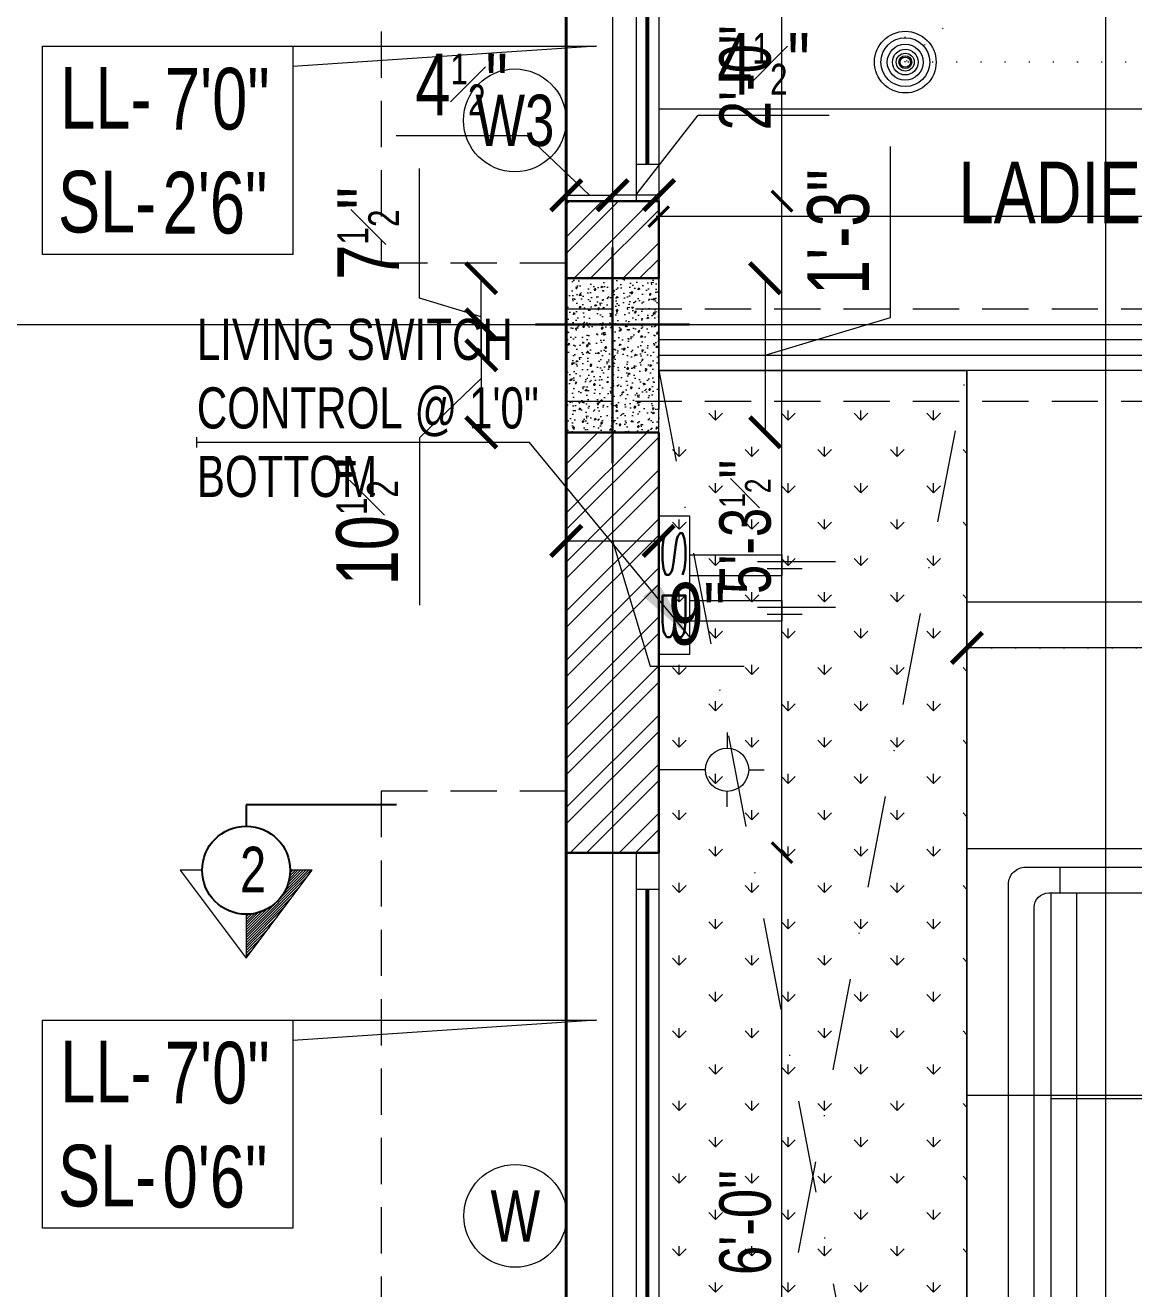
# Model space of a CAD drawing. Header units: inches. Extents: x 3365147 to 3374664, y 1380917 to 1384908.
# Drawn here: x 3370519.9 to 3370627.8, y 1383285 to 1383408 of the extents above; entities that cross this region are included whole.
import ezdxf
from ezdxf.enums import TextEntityAlignment as Align

# ---------------------------------------------------------------- set-up
doc = ezdxf.new("R2010")
doc.units = ezdxf.units.IN
doc.header["$LTSCALE"] = 18
doc.header["$MEASUREMENT"] = 0
doc.header["$PDSIZE"] = -1
for name, pattern in [('CENTER', [50.79999999999998, 31.75, -6.349999999999998, 6.349999999999998, -6.349999999999998]), ('CONTINOUS', [0]), ('DASHDOT', [1, 0.5, -0.25, 0, -0.25]), ('DOT2', [0.125, 0, -0.125]), ('HIDDEN', [0.375, 0.25, -0.125])]:
    doc.linetypes.add(name, pattern=pattern)
for name, color, linetype, lineweight in [('BC-TEXT_JOINERY', 3, 'Continuous', 15), ('BC-TEXT_JOINERY BORDER', 9, 'Continuous', 9), ('BOUNDARY-00_BC', 6, 'Continuous', 40), ('BOUNDARY-DIM_BC', 2, 'Continuous', 9), ('CENTER LINE-COLUMN DIM_BC', 4, 'Continuous', 15), ('COLUMN-00 _BC', 1, 'Continuous', 20), ('COLUMN-00 CENTER LINE_BC', 5, 'Continuous', 30), ('COLUMN-00 HATCH_BC', 4, 'Continuous', 9), ('DETAIL-SECTION ARROW HATCH_BC', 252, 'CONTINOUS', 5), ('DETAIL-SECTION ARROW_BC', 1, 'CONTINOUS', 18), ('DETAIL-SECTION-00_BC', 2, 'DASHDOT', 25), ('DIM-03_BC', 1, 'Continuous', 9), ('DIM-04_BC', 3, 'Continuous', 9), ('ELECTRICAL-CEILING-POINTS DIM_BC', 230, 'Continuous', 9), ('ELECTRICAL-CEILING-POINTS GRID_BC', 41, 'DOT2', 20), ('ELECTRICAL-CEILING-POINTS-00_BC', 230, 'Continuous', 20), ('ELECTRICAL-CEILING-POINTS-02_BC', 231, 'Continuous', 5), ('ELECTRICAL-CEILING-TEXT_ROOM_BC', 2, 'Continuous', 9), ('ELECTRICAL-ROOF BEAM LINE_BC', 1, 'HIDDEN', 15), ('ELECTRICAL-WALL-POINTS-00_BC', 20, 'Continuous', 20), ('ELECTRICAL-WALL-POINTS-01_BC', 136, 'Continuous', 9), ('ELECTRICAL-WALL-TEXT-01__BC', 4, 'Continuous', 9), ('ELECTRICAL-WALL-TEXT-01_ARROW_BC', 8, 'Continuous', 13), ('FURNITURES-00_BC', 200, 'CONTINOUS', 13), ('GRID LINE-00_BC', 9, 'CENTER', 9), ('GRID LINE-TEXT_BC', 2, 'CONTINOUS', 15), ('INTERIOR-FLOORING TILE-00 (VT)_BC', 125, 'Continuous', 5), ('JOINERY TEXT BORDER_BC', 60, 'Continuous', 9), ('JOINERY TEXT_BC', 220, 'Continuous', 15), ('LANDSCAPE HATCH_BC', 96, 'Continuous', 5), ('ROOF-SLAB CUTOUT_BC', 4, 'DASHDOT', 9), ('SET BACK-DIM_BC', 2, 'Continuous', 9), ('SUNSHADE_BC', 1, 'HIDDEN', 20), ('WALL-00_BC', 7, 'Continuous', 30), ('WALL-06_BC', 9, 'Continuous', 9), ('WALL-9 inch BRICK HATCH_BC', 22, 'Continuous', 0), ('WINDOW-00 SHUTTER_BC', 40, 'Continuous', 9), ('WINDOWS-00_BC', 30, 'Continuous', 18)]:
    doc.layers.add(name, color=color, linetype=linetype, lineweight=lineweight)
doc.styles.add('DIM_BC', font='swisscl.ttf')
doc.styles.add('ROMANS', font='romans.shx', dxfattribs={"width": 0.75})
doc.styles.add('WD Room text', font='swisscl.ttf')
doc.dimstyles.new('DIM_BC', dxfattribs={"dimtxt": 4, "dimasz": 2, "dimexe": 4.5, "dimexo": 0, "dimgap": 1, "dimtad": 1, "dimdec": 4, "dimzin": 3, "dimdsep": 46, "dimlunit": 4, "dimtxsty": 'DIM_BC', "dimblk": 'ARCHTICK', "dimcen": 0.0625, "dimdle": 0.25, "dimse1": 1, "dimse2": 1, "dimclrd": 7, "dimclre": 4, "dimclrt": 256, "dimadec": 0, "dimazin": 0, "dimtfac": 0.5, "dimtdec": 4, "dimtix": 1, "dimtofl": 0, "dimtmove": 2, "dimatfit": 2, "dimfxl": 0, "dimfrac": 1, "dimtolj": 1, "dimtzin": 1, "dimlwd": -1, "dimarcsym": 0})
doc.dimstyles.new('GRID_BC', dxfattribs={"dimtxt": 8, "dimasz": 3, "dimexe": 0, "dimexo": 0, "dimgap": 2, "dimtad": 1, "dimdec": 4, "dimzin": 12, "dimdsep": 46, "dimlunit": 4, "dimtxsty": 'DIM_BC', "dimblk": 'ARCHTICK', "dimcen": 0, "dimse1": 1, "dimse2": 1, "dimclrd": 8, "dimclre": 253, "dimclrt": 256, "dimadec": 0, "dimazin": 0, "dimtfac": 0.5, "dimtdec": 4, "dimtofl": 0, "dimtmove": 1, "dimatfit": 3, "dimldrblk": 'TI', "dimfxl": 0, "dimfrac": 1, "dimtolj": 1, "dimtzin": 12, "dimlwd": 0, "dimlwe": 0, "dimarcsym": 0})

# ---------------------------------------------------------------- blocks, each defined once
blk = doc.blocks.new('*U1252')
for p, q in [((2.328306e-10, 8.879062309206347), (71.99999999999295, 8.879062307110871)), ((1.455192e-10, 2.087628567016508), (71.99999999990564, 2.087628564891929)), ((3.573943928349763, -0.1209376908882405), (3.573943928495281, 2.087628566900093)), ((68.42605607158498, -0.1209376928090933), (68.42605607161408, 2.087628565037446)), ((5.82077e-11, -0.120937690800929), (71.99999999981833, -0.1209376928964048))]:
    blk.add_line(p, q)
at = {"layer": 'SUNSHADE_BC'}
blk.add_lwpolyline([(-5.999999999970896, 8.879062309206347), (-5.999999999970896, 26.87906230994122), (78.00000000019668, 26.87906230853696), (78.00000000019668, 8.879062307809363)], dxfattribs=at)
at = {"layer": 'WINDOW-00 SHUTTER_BC', "const_width": 0.3999999999999111}
blk.add_lwpolyline([(68.42605607161408, 0.9833454361141776), (3.573943928262451, 0.9833454378604074)], dxfattribs=at)
blk = doc.blocks.new('*U230')
for p, q in [((27.42857142858793, -29.00000000001036), (3.000000000006978, -29.00000000001794)), ((7.000000000000978, -29.00000000001853), (7.000000000000978, -32.00000000002563)), ((27.42857142858793, -29.00000000001036), (27.42857142858793, -32.00000000001745)), ((1.000000000007569, -31.00000000001732), (1.000000000026672, -129.0000000000221)), ((27.42857142858793, -32.00000000001745), (5.714285714266559, -32.00000000002563)), ((6.000000000005582, -32.00002723002688), (6.000000000023455, -127.9999727700244)), ((9.000000000005583, -32.00000000002564), (9.000000000023457, -128.0000000000256)), ((28.00000000000745, -32.00000000001745), (27.42857142858793, -32.00000000001745)), ((4.00000000000579, -33.71428571431096), (4.000000000023665, -126.2857142857403)), ((30.00000000000742, -34.00000000001822), (30.00000000002683, -126.0000000000175)), ((5.999999999996362, -56.00000000000443), (27.99999999999905, -56.00000000001196)), ((6.000000000005393, -80.00000000000443), (28.00000000000808, -80.00000000001197)), ((6.000000000014424, -104.0000000000044), (28.00000000001711, -104.000000000012)), ((5.714285714313535, -128.0000000000256), (27.4285714286058, -128.0000000000175)), ((6.000000000023455, -128.0000000000044), (28.00000000002614, -128.000000000012)), ((7.000000000028061, -131.0000000000233), (7.000000000028061, -128.0000000000256)), ((27.4285714286058, -131.0000000000151), (27.4285714286058, -128.0000000000175)), ((3.000000000027267, -131.0000000000227), (27.4285714286058, -131.0000000000151))]:
    blk.add_line(p, q)
for points in [[(20.00000000000079, -19.99999999980986), (4.000000000000794, -19.99999999980986), (3.999999999999203, -4.000000000190198), (19.9999999999992, -4.000000000190198)], [(42.00000000000071, -41.99999999999403), (65.99999999999989, -41.99999999999403), (66.000000000027, -118.0000000000415), (42.0000000000278, -118.0000000000415)]]:
    blk.add_lwpolyline(points, close=True)
for centre, radius, start, end in [((3.000000000007573, -31.00000000001795), 2, 90.00000000001701, 179.9999999999825), ((5.714285714266557, -33.71428571431096), 1.71428571428575, 90.00000000000001, 180), ((28.00000000000743, -34.00000000001745), 2, 359.9999999999779, 89.99999999999972), ((5.714285714313535, -126.2857142857403), 1.71428571428575, 180, 269.9999999999999), ((28.00000000002683, -126.0000000000167), 2, 269.9999999999803, 359.9999999999779), ((3.000000000026671, -129.0000000000227), 2, 179.9999999999825, 270.0000000000171)]:
    blk.add_arc(centre, radius, start, end)
blk = doc.blocks.new('*U304')
for p, q in [((2.328306e-10, 8.879062309206347), (23.99999999976013, 8.879062308507855)), ((1.455192e-10, 2.087628567016508), (23.99999999967282, 2.087628566288913)), ((3.573943928349763, -0.1209376908882405), (3.573943928495281, 2.087628566900093)), ((20.42605607135216, -0.1209376914121094), (20.42605607138126, 2.08762856643443)), ((5.82077e-11, -0.120937690800929), (23.99999999958551, -0.1209376914994209))]:
    blk.add_line(p, q)
at = {"layer": 'SUNSHADE_BC'}
blk.add_lwpolyline([(-5.999999999970896, 8.879062309206347), (-5.999999999970896, 26.87906230994122), (29.99999999996386, 26.87906230993394), (29.99999999996386, 8.879062309206347)], dxfattribs=at)
at = {"layer": 'WINDOW-00 SHUTTER_BC', "const_width": 0.3999999999999111}
blk.add_lwpolyline([(20.42605607138126, 0.9833454375111614), (3.573943928262451, 0.9833454378604074)], dxfattribs=at)
blk = doc.blocks.new('*U456')
at = {"linetype": 'CENTER', "ltscale": 0.1}
blk.add_line((1.110223024625157e-16, 0), (10.51656835569302, 0), dxfattribs=at)
at = {"layer": 'GRID LINE-TEXT_BC', "style": 'DIM_BC'}
blk.add_attdef('AA', text='', height=0.2, dxfattribs=at).set_placement((-0.2141686873997627, 0), align=Align.MIDDLE_CENTER)
blk = doc.blocks.new('*U436')
at = {"linetype": 'CENTER', "ltscale": 0.1}
blk.add_line((1.110223024625157e-16, 0), (25.47780267974587, 0), dxfattribs=at)
at = {"layer": 'GRID LINE-TEXT_BC', "style": 'DIM_BC'}
blk.add_attdef('AA', text='', height=0.2, rotation=90.0000000000445, dxfattribs=at).set_placement((-0.2141686873997627, 0), align=Align.MIDDLE_CENTER)
blk = doc.blocks.new('*U623')
at = {"linetype": 'CENTER', "ltscale": 0.1}
blk.add_line((1.110223024625157e-16, 0), (25.47780267974587, 0), dxfattribs=at)
at = {"layer": 'GRID LINE-TEXT_BC', "style": 'DIM_BC'}
blk.add_attdef('AA', text='', height=0.2, rotation=90.0000000000445, dxfattribs=at).set_placement((-0.2141686873997627, 0), align=Align.MIDDLE_CENTER)
blk = doc.blocks.new('*U477')
at = {"layer": 'COLUMN-00 HATCH_BC'}
h = blk.add_hatch(dxfattribs=at)
h.set_pattern_fill('AR-CONC', color=256, scale=0.25)
h.set_pattern_definition([(49.99999999999999, (-2.582294090840695e-06, 5.996753859275486), (1.793150456501884, -0.1568803374564878), [0.1875, -2.0625]), (355, (-2.582294090840695e-06, 5.996753859275486), (-0.3468783340325, 1.88048033425003), [0.15, -1.65]), (100.45144446, (0.1494266202059092, 5.983680499275486), (1.44627211681778, 1.723599977421574), [0.15935048, -1.75285528]), (46.18420000000002, (-2.582294090840695e-06, 6.496753859275486), (2.668103326678931, -0.4137982019826913), [0.2812499999999999, -3.093749999999999]), (96.63563548999993, (0.2223392802059092, 6.462270591775487), (2.336654864185571, 2.435296501936376), [0.239025855, -2.629284399999999]), (351.1841639899999, (-2.582294090840695e-06, 6.496753859275486), (2.336654862636933, 2.435296500674975), [0.225, -2.4750000025]), (21, (0.2499974177059092, 6.371753859275486), (1.492267630296154, -1.006547226663347), [0.1875, -2.0625]), (326.0000000000001, (0.2499974177059092, 6.371753859275486), (0.6082883298039543, 1.812875112617133), [0.15, -1.65]), (71.45144474, (0.3743530527059091, 6.287874924275486), (2.100555941824928, 0.8063278820158846), [0.159350475, -1.75285528]), (37.50000000000001, (-2.582294090840695e-06, 5.996753859275486), (0.03039963829322667, 0.8322346345782787), [0, -1.63, 0, -1.675, 0, -1.65625]), (7.499999999999999, (-2.582294090840695e-06, 5.996753859275486), (0.6576738436053715, 0.9860292797059006), [0, -0.955, 0, -1.5925, 0, -0.63125]), (327.5, (-0.5575025822940909, 5.996753859275486), (1.334556090431023, -0.0563871793359495), [0, -0.625, 0, -1.95, 0, -2.5875]), (317.5, (-0.8075025822940909, 5.996753859275486), (1.457965423355966, 0.2502624558307941), [0, -0.8125, 0, -1.295, 0, -1.8375])])
h.paths.add_polyline_path([(-4.500002582668346, -4.50162307042774), (4.499997417331654, -4.501623070467758), (4.500000000374255, 10.49837692970323), (-4.499999999625745, 10.49837692974324)])
blk.add_lwpolyline([(-4.500002582668346, -4.50162307042774), (4.499997417331654, -4.501623070467758), (4.500000000374255, 10.49837692970323), (-4.499999999625745, 10.49837692974324)], close=True)
at = {"layer": 'COLUMN-00 CENTER LINE_BC'}
for p, q in [((-2.582668346176685e-06, -7.501623070409551), (3.742553359895269e-10, 13.49837692976143)), ((-7.5, -1.818989403545856e-11), (7.5, -5.820766091346741e-11))]:
    blk.add_line(p, q, dxfattribs=at)
blk = doc.blocks.new('ARCHTICK')
at = {"color": 0, "const_width": 0.15}
blk.add_lwpolyline([(-0.5, -0.5), (0.5, 0.5)], dxfattribs=at)
blk = doc.blocks.new('*D591')
at = {"layer": 'CENTER LINE-COLUMN DIM_BC', "color": 8, "linetype": 'Continuous', "lineweight": 0, "transparency": 16777216}
for p, q in [((3370564.298878709, 1383378.868058472), (3370564.298878709, 1383368.369681543)), ((3370564.298878709, 1383373.618870007), (3370558.2988787, 1383367.834351044)), ((3370558.2988787, 1383367.834351044), (3370558.2988787, 1383351.553879222))]:
    blk.add_line(p, q, dxfattribs=at)
at = {"layer": 'Defpoints', "color": 0, "transparency": 16777216}
for p in [(3370572.568273757, 1383378.868058472), (3370564.298878709, 1383368.369681543), (3370572.568271949, 1383368.369681543)]:
    blk.add_point(p, dxfattribs=at)
at = {"layer": 'CENTER LINE-COLUMN DIM_BC', "color": 8, "lineweight": 0, "transparency": 16777216, "xscale": 3, "yscale": 3, "zscale": 3}
for p, rotation in [((3370564.298878709, 1383378.868058472), 90), ((3370564.298878709, 1383368.369681543), 270)]:
    blk.add_blockref('ARCHTICK', p, dxfattribs=dict(at, rotation=rotation))
at = {"layer": 'CENTER LINE-COLUMN DIM_BC', "transparency": 16777216, "insert": (3370553.226139512, 1383359.694115132), "char_height": 6, "attachment_point": 5, "rotation": 90, "style": 'DIM_BC'}
blk.add_mtext('\\A1;10{\\H0.5x;\\S1#2;}"', dxfattribs=at)
blk = doc.blocks.new('_ArchTick')
at = {"color": 0, "linetype": 'ByBlock', "const_width": 0.15}
blk.add_lwpolyline([(-0.5, -0.5), (0.5, 0.5)], dxfattribs=at)
blk = doc.blocks.new('TI')
blk = doc.blocks.new('*D592')
at = {"layer": 'CENTER LINE-COLUMN DIM_BC', "color": 8, "linetype": 'Continuous', "lineweight": 0, "transparency": 16777216}
for p, q in [((3370558.298878711, 1383381.418870008), (3370558.298878711, 1383394.042723219)), ((3370564.298878711, 1383375.868058473), (3370564.298878711, 1383383.369681543)), ((3370564.298878711, 1383379.618870008), (3370558.298878711, 1383381.418870008))]:
    blk.add_line(p, q, dxfattribs=at)
at = {"layer": 'Defpoints', "color": 0, "transparency": 16777216}
for p in [(3370564.298878711, 1383383.369681543), (3370572.568276339, 1383383.369681543), (3370572.568273757, 1383375.868058473)]:
    blk.add_point(p, dxfattribs=at)
at = {"layer": 'CENTER LINE-COLUMN DIM_BC', "color": 8, "lineweight": 0, "transparency": 16777216, "xscale": 3, "yscale": 3, "zscale": 3}
for p, rotation in [((3370564.298878711, 1383383.369681543), 90), ((3370564.298878711, 1383375.868058473), 270)]:
    blk.add_blockref('ARCHTICK', p, dxfattribs=dict(at, rotation=rotation))
at = {"layer": 'CENTER LINE-COLUMN DIM_BC', "transparency": 16777216, "insert": (3370553.298878711, 1383387.730796612), "char_height": 6, "attachment_point": 5, "rotation": 90, "style": 'DIM_BC'}
blk.add_mtext('\\A1;7{\\H0.5x;\\S1#2;}"', dxfattribs=at)
blk = doc.blocks.new('*D593')
at = {"layer": 'CENTER LINE-COLUMN DIM_BC', "color": 8, "linetype": 'Continuous', "lineweight": 0, "transparency": 16777216}
for p, q in [((3370568.75697577, 1383397.233719626), (3370556.019098967, 1383397.233719626)), ((3370574.82651061, 1383391.449985251), (3370568.75697577, 1383397.233719626)), ((3370572.56827453, 1383391.449985251), (3370577.08474669, 1383391.449985251))]:
    blk.add_line(p, q, dxfattribs=at)
at = {"layer": 'Defpoints', "color": 0, "transparency": 16777216}
for p in [(3370577.08474669, 1383391.449985251), (3370572.56827453, 1383383.369681542), (3370577.08474669, 1383383.369681542)]:
    blk.add_point(p, dxfattribs=at)
at = {"layer": 'CENTER LINE-COLUMN DIM_BC', "color": 8, "lineweight": 0, "transparency": 16777216, "xscale": 3, "yscale": 3, "zscale": 3, "rotation": 180}
blk.add_blockref('ARCHTICK', (3370572.56827453, 1383391.449985251), dxfattribs=at)
at = {"layer": 'CENTER LINE-COLUMN DIM_BC', "color": 8, "lineweight": 0, "transparency": 16777216, "xscale": 3, "yscale": 3, "zscale": 3}
blk.add_blockref('ARCHTICK', (3370577.08474669, 1383391.449985251), dxfattribs=at)
at = {"layer": 'CENTER LINE-COLUMN DIM_BC', "transparency": 16777216, "insert": (3370562.388037369, 1383402.233719626), "char_height": 6, "attachment_point": 5, "style": 'DIM_BC'}
blk.add_mtext('\\A1;4{\\H0.5x;\\S1#2;}"', dxfattribs=at)
blk = doc.blocks.new('*D594')
at = {"layer": 'CENTER LINE-COLUMN DIM_BC', "color": 8, "linetype": 'Continuous', "lineweight": 0, "transparency": 16777216}
for p, q in [((3370572.568273607, 1383357.808920418), (3370581.56827453, 1383357.808920418)), ((3370577.068274069, 1383357.808920418), (3370580.730200674, 1383345.602498399)), ((3370580.730200674, 1383345.602498399), (3370589.876989665, 1383345.602498399))]:
    blk.add_line(p, q, dxfattribs=at)
at = {"layer": 'Defpoints', "color": 0, "transparency": 16777216}
for p in [(3370572.568273607, 1383368.369681542), (3370581.56827453, 1383368.369681542), (3370581.56827453, 1383357.808920418)]:
    blk.add_point(p, dxfattribs=at)
at = {"layer": 'CENTER LINE-COLUMN DIM_BC', "color": 8, "lineweight": 0, "transparency": 16777216, "xscale": 3, "yscale": 3, "zscale": 3, "rotation": 180}
blk.add_blockref('ARCHTICK', (3370572.568273607, 1383357.808920418), dxfattribs=at)
at = {"layer": 'CENTER LINE-COLUMN DIM_BC', "color": 8, "lineweight": 0, "transparency": 16777216, "xscale": 3, "yscale": 3, "zscale": 3}
blk.add_blockref('ARCHTICK', (3370581.56827453, 1383357.808920418), dxfattribs=at)
at = {"layer": 'CENTER LINE-COLUMN DIM_BC', "transparency": 16777216, "insert": (3370585.303595169, 1383350.671305739), "char_height": 6, "attachment_point": 5, "style": 'DIM_BC'}
blk.add_mtext('\\A1;9"', dxfattribs=at)
blk = doc.blocks.new('*D638')
at = {"layer": 'Defpoints', "color": 0, "transparency": 16777216}
for p in [(3370572.584744697, 1383726.350196515), (3370572.584744724, 1383726.350196515), (3370572.568273609, 1382820.814065068)]:
    blk.add_point(p, dxfattribs=at)
at = {"layer": 'BOUNDARY-DIM_BC', "transparency": 16777216, "insert": (3370569.156419035, 1383273.58213079), "char_height": 5.25, "attachment_point": 5, "rotation": 90, "style": 'DIM_BC'}
blk.add_mtext('\\A1;75\'-5{\\H0.5x;\\S1#2;}"', dxfattribs=at)
blk = doc.blocks.new('*D735')
at = {"layer": 'Defpoints', "color": 0, "transparency": 16777216}
for p in [(3370581.568273611, 1383327.469473203), (3370593.568274899, 1383327.469473203), (3370581.568273613, 1383255.469473204)]:
    blk.add_point(p, dxfattribs=at)
at = {"layer": 'DIM-04_BC', "color": 7, "linetype": 'Continuous', "transparency": 16777216}
blk.add_line((3370593.568274899, 1383255.219473204), (3370593.568274899, 1383327.719473203), dxfattribs=at)
at = {"layer": 'DIM-04_BC', "color": 7, "transparency": 16777216, "xscale": 2, "yscale": 2, "zscale": 2}
for p, rotation in [((3370593.568274899, 1383327.469473203), 90), ((3370593.568274899, 1383255.469473204), 270)]:
    blk.add_blockref('ARCHTICK', p, dxfattribs=dict(at, rotation=rotation))
at = {"layer": 'DIM-04_BC', "transparency": 16777216, "insert": (3370590.00765891, 1383291.469473202), "char_height": 5, "attachment_point": 5, "rotation": 90, "style": 'DIM_BC'}
blk.add_mtext('\\A1;6\'-0"', dxfattribs=at)
blk = doc.blocks.new('*D736')
at = {"layer": 'Defpoints', "color": 0, "transparency": 16777216}
for p in [(3370581.568273613, 1383390.86968154), (3370593.568274911, 1383390.86968154), (3370581.44733592, 1383327.469473203)]:
    blk.add_point(p, dxfattribs=at)
at = {"layer": 'DIM-04_BC', "color": 7, "linetype": 'Continuous', "transparency": 16777216}
blk.add_line((3370593.568274911, 1383327.219473203), (3370593.568274911, 1383391.11968154), dxfattribs=at)
at = {"layer": 'DIM-04_BC', "color": 7, "transparency": 16777216, "xscale": 2, "yscale": 2, "zscale": 2}
for p, rotation in [((3370593.568274911, 1383390.86968154), 90), ((3370593.568274911, 1383327.469473203), 270)]:
    blk.add_blockref('ARCHTICK', p, dxfattribs=dict(at, rotation=rotation))
at = {"layer": 'DIM-04_BC', "transparency": 16777216, "insert": (3370590.004382381, 1383359.16957737), "char_height": 5, "attachment_point": 5, "rotation": 90, "style": 'DIM_BC'}
blk.add_mtext('\\A1;5\'-3{\\H0.5x;\\S1#2;}"', dxfattribs=at)
blk = doc.blocks.new('*D737')
at = {"layer": 'Defpoints', "color": 0, "transparency": 16777216}
for p in [(3370581.568273611, 1383414.869681539), (3370593.568274909, 1383414.869681539), (3370581.568273612, 1383390.86968154)]:
    blk.add_point(p, dxfattribs=at)
at = {"layer": 'DIM-04_BC', "color": 7, "linetype": 'Continuous', "transparency": 16777216}
blk.add_line((3370593.568274909, 1383390.61968154), (3370593.568274909, 1383415.119681539), dxfattribs=at)
at = {"layer": 'DIM-04_BC', "color": 7, "transparency": 16777216, "xscale": 2, "yscale": 2, "zscale": 2}
for p, rotation in [((3370593.568274909, 1383414.869681539), 90), ((3370593.568274909, 1383390.86968154), 270)]:
    blk.add_blockref('ARCHTICK', p, dxfattribs=dict(at, rotation=rotation))
at = {"layer": 'DIM-04_BC', "transparency": 16777216, "insert": (3370590.007658919, 1383402.869681538), "char_height": 5, "attachment_point": 5, "rotation": 90, "style": 'DIM_BC'}
blk.add_mtext('\\A1;2\'-0"', dxfattribs=at)
blk = doc.blocks.new('*D752')
at = {"layer": 'Defpoints', "color": 0, "transparency": 16777216}
for p in [(3370581.568273612, 1383495.854431086), (3370581.568276067, 1383052.305888609), (3370625.06827362, 1383052.305888609)]:
    blk.add_point(p, dxfattribs=at)
at = {"layer": 'DIM-03_BC', "color": 7, "linetype": 'Continuous', "transparency": 16777216}
blk.add_line((3370625.06827362, 1383496.104431086), (3370625.06827362, 1383052.055888609), dxfattribs=at)
at = {"layer": 'DIM-03_BC', "color": 7, "transparency": 16777216, "xscale": 2, "yscale": 2, "zscale": 2}
for p, rotation in [((3370625.06827362, 1383495.854431086), 90), ((3370625.06827362, 1383052.305888609), 270)]:
    blk.add_blockref('ARCHTICK', p, dxfattribs=dict(at, rotation=rotation))
at = {"layer": 'DIM-03_BC', "transparency": 16777216, "insert": (3370621.50438109, 1383274.080159846), "char_height": 5, "attachment_point": 5, "rotation": 90, "style": 'DIM_BC'}
blk.add_mtext('\\A1;36\'-11{\\H0.5x;\\S1#2;}"', dxfattribs=at)
blk = doc.blocks.new('*U728')
at = {"layer": 'BC-TEXT_JOINERY BORDER', "transparency": 33554687}
blk.add_lwpolyline([(-12.19528178242035, 10.13564875492011), (12.19528178244946, 10.13564875492011), (12.19528178244946, -10.13564875490556), (-12.19528178242035, -10.13564875490556)], close=True, dxfattribs=at)
blk.add_lwpolyline([(12.19528178244946, 10.13564875492011), (41.72929020215088, 10.13564875499651), (12.19528177706525, 8.135648755909642)], dxfattribs=at)
at = {"layer": 'BC-TEXT_JOINERY', "transparency": 33554687, "style": 'WD Room text'}
for s, p in [('LL-', (-10.45496520161396, 2.112057667123736)), ('SL-', (-10.67908053580322, -8.005897771930904))]:
    blk.add_text(s, height=6, dxfattribs=at).set_placement(p)
for tag, p in [('LIN', (-0.2730198525680976, 0.2129750983163969)), ('SILL', (-0.4971351867573617, -9.904980340738243))]:
    blk.add_attdef(tag, text='', height=6, dxfattribs=at).set_placement(p, align=Align.BOTTOM_LEFT)
blk = doc.blocks.new('*D813')
at = {"layer": 'Defpoints', "color": 0, "transparency": 16777216}
for p in [(3370581.566936756, 1383397.397056905), (3370581.566936756, 1383389.369645389), (3370706.067786854, 1383383.397105793)]:
    blk.add_point(p, dxfattribs=at)
at = {"layer": 'DIM-04_BC', "color": 7, "linetype": 'Continuous', "transparency": 16777216}
blk.add_line((3370706.317786854, 1383389.369645389), (3370581.316936756, 1383389.369645389), dxfattribs=at)
at = {"layer": 'DIM-04_BC', "color": 7, "transparency": 16777216, "xscale": 2, "yscale": 2, "zscale": 2, "rotation": 180}
blk.add_blockref('ARCHTICK', (3370581.566936756, 1383389.369645389), dxfattribs=at)
at = {"layer": 'DIM-04_BC', "color": 7, "transparency": 16777216, "xscale": 2, "yscale": 2, "zscale": 2}
blk.add_blockref('ARCHTICK', (3370706.067786854, 1383389.369645389), dxfattribs=at)
at = {"layer": 'DIM-04_BC', "transparency": 16777216, "insert": (3370643.817361805, 1383392.930261378), "char_height": 5, "attachment_point": 5, "style": 'DIM_BC'}
blk.add_mtext('\\A1;10\'-4{\\H0.5x;\\S1#2;}"', dxfattribs=at)
blk = doc.blocks.new('*U838')
at = {"layer": 'JOINERY TEXT BORDER_BC'}
blk.add_circle((0, 0), 5, dxfattribs=at)
at = {"style": 'WD Room text'}
blk.add_attdef('JOINERY_TEXT', text='', height=6, dxfattribs=at).set_placement((0, 0), align=Align.MIDDLE_CENTER)
blk = doc.blocks.new('*D850')
at = {"layer": 'Defpoints', "color": 0, "ltscale": 0.5, "transparency": 16777216}
for p in [(3370496.407898217, 1383597.844473198), (3370572.584747624, 1383597.844473198), (3370572.568273609, 1383043.286026273)]:
    blk.add_point(p, dxfattribs=at)
at = {"layer": 'SET BACK-DIM_BC', "color": 7, "ltscale": 0.5, "transparency": 16777216}
blk.add_line((3370496.407898217, 1383043.036026273), (3370496.407898217, 1383598.094473198), dxfattribs=at)
at = {"layer": 'SET BACK-DIM_BC', "color": 7, "ltscale": 0.5, "transparency": 16777216, "xscale": 2, "yscale": 2, "zscale": 2}
for p, rotation in [((3370496.407898217, 1383597.844473198), 90), ((3370496.407898217, 1383043.286026273), 270)]:
    blk.add_blockref('ARCHTICK', p, dxfattribs=dict(at, rotation=rotation))
at = {"layer": 'SET BACK-DIM_BC', "ltscale": 0.5, "transparency": 16777216, "insert": (3370492.847282228, 1383320.565249734), "char_height": 5, "attachment_point": 5, "rotation": 90, "style": 'DIM_BC'}
blk.add_mtext('\\A1;46\'-2{\\H0.5x;\\S1#2;}"', dxfattribs=at)
blk = doc.blocks.new('*D866')
at = {"layer": 'CENTER LINE-COLUMN DIM_BC', "color": 8, "linetype": 'Continuous', "lineweight": 0, "transparency": 16777216}
for p, q in [((3370579.342982771, 1383391.449985251), (3370585.412517611, 1383399.233719626)), ((3370585.412517611, 1383399.233719626), (3370598.150394414, 1383399.233719626)), ((3370581.601218851, 1383391.449985251), (3370577.08474669, 1383391.449985251))]:
    blk.add_line(p, q, dxfattribs=at)
at = {"layer": 'Defpoints', "color": 0, "transparency": 16777216}
for p in [(3370577.08474669, 1383391.449985251), (3370577.08474669, 1383380.369681542), (3370581.601218851, 1383380.369681542)]:
    blk.add_point(p, dxfattribs=at)
at = {"layer": 'CENTER LINE-COLUMN DIM_BC', "color": 8, "lineweight": 0, "transparency": 16777216, "xscale": 3, "yscale": 3, "zscale": 3, "rotation": 180}
blk.add_blockref('ARCHTICK', (3370577.08474669, 1383391.449985251), dxfattribs=at)
at = {"layer": 'CENTER LINE-COLUMN DIM_BC', "color": 8, "lineweight": 0, "transparency": 16777216, "xscale": 3, "yscale": 3, "zscale": 3}
blk.add_blockref('ARCHTICK', (3370581.601218851, 1383391.449985251), dxfattribs=at)
at = {"layer": 'CENTER LINE-COLUMN DIM_BC', "transparency": 16777216, "insert": (3370591.781456012, 1383404.233719626), "char_height": 6, "attachment_point": 5, "style": 'DIM_BC'}
blk.add_mtext('\\A1;4{\\H0.5x;\\S1#2;}"', dxfattribs=at)
blk = doc.blocks.new('*U1330')
at = {"layer": 'DETAIL-SECTION ARROW HATCH_BC', "linetype": 'Continuous', "transparency": 33554687}
h = blk.add_hatch(dxfattribs=at)
h.set_pattern_fill('ANSI31', color=256, scale=0.06451599999999999, style=0)
h.set_pattern_definition([(45, (36.37842172865688, -8.431632918223361), (-0.0057024626368789, 0.0057024626368789), [])])
h.paths.add_polyline_path([(18.3753453613697, 0.2870960000056698), (18.47211936136883, 0.2870960000056698, -0.4142135623730951), (18.66566736136868, 0.4806440000321801), (18.66566736136868, 0.6741920000113396)])
at = {"linetype": 'Continuous', "transparency": 33554687}
blk.add_line((18.66566736136868, 0), (18.66566736136868, 0.0935479999791597), dxfattribs=at)
at = {"transparency": 33554687}
blk.add_line((0, 0), (18.66566736136868, 0), dxfattribs=at)
at = {"linetype": 'CONTINOUS', "transparency": 33554687}
blk.add_circle((18.66566736136868, 0.2870960000056698), 0.193548, dxfattribs=at)
at = {"layer": 'DETAIL-SECTION ARROW_BC', "transparency": 33554687}
blk.add_line((18.66566736136868, 0.4806440000321801), (18.66566736136868, 0.6741920000113396), dxfattribs=at)
blk.add_lwpolyline([(18.85921536136785, 0.2870960000056698), (18.95598936136777, 0.2870960000056698), (18.66566736136868, 0.6741920000113396), (18.37534536136959, 0.2870960000056698), (18.47211936136883, 0.2870960000056698)], dxfattribs=at)
at = {"linetype": 'CONTINOUS', "transparency": 33554687, "style": 'DIM_BC'}
for tag, height, rotation, p in [('1', 0.2000000000000001, 179.9999999999617, (-0.03053735255570315, 0.2840815832298055)), ('2', 0.2, 179.9999999999793, (18.66579842296763, 0.2878823695993774))]:
    blk.add_attdef(tag, text='', height=height, rotation=rotation, dxfattribs=at).set_placement(p, align=Align.MIDDLE_CENTER)
blk = doc.blocks.new('*D1042')
at = {"layer": 'Defpoints', "color": 0, "transparency": 16777216}
for p in [(3370611.56827361, 1383347.397105793), (3370611.56827361, 1383347.397105793), (3370658.350496896, 1383347.397105789)]:
    blk.add_point(p, dxfattribs=at)
at = {"layer": 'ELECTRICAL-CEILING-POINTS DIM_BC', "color": 7, "transparency": 16777216}
blk.add_line((3370658.600496896, 1383347.397105793), (3370611.31827361, 1383347.397105793), dxfattribs=at)
at = {"layer": 'ELECTRICAL-CEILING-POINTS DIM_BC', "color": 7, "transparency": 16777216, "xscale": 3, "yscale": 3, "zscale": 3, "rotation": 180}
blk.add_blockref('ARCHTICK', (3370611.56827361, 1383347.397105793), dxfattribs=at)
at = {"layer": 'ELECTRICAL-CEILING-POINTS DIM_BC', "color": 7, "transparency": 16777216, "xscale": 3, "yscale": 3, "zscale": 3}
blk.add_blockref('ARCHTICK', (3370658.350496896, 1383347.397105793), dxfattribs=at)
at = {"layer": 'ELECTRICAL-CEILING-POINTS DIM_BC', "transparency": 16777216, "insert": (3370634.959385253, 1383351.636948519), "char_height": 6, "attachment_point": 5, "style": 'DIM_BC'}
blk.add_mtext('\\A1;EQ', dxfattribs=at)
blk = doc.blocks.new('EC-CEILING LIGHT POINT_BC')
for radius in [3, 0.5]:
    blk.add_circle((0, 0), radius)
at = {"layer": 'ELECTRICAL-CEILING-POINTS-02_BC'}
for radius in [2.375, 1.75, 1.25, 0.875, 0.625]:
    blk.add_circle((0, 0), radius, dxfattribs=at)
blk = doc.blocks.new('EW-SWITCH BOX_BC')
blk.add_lwpolyline([(4.499999999985447, -0.9999999999931077), (-4.499999999985448, -0.999999999993106), (-4.500000000014551, 0.9999999999640057), (4.499999999985447, 0.9999999999931068)], close=True)
at = {"layer": 'ELECTRICAL-WALL-POINTS-01_BC', "insert": (0, 0), "char_height": 1.5, "attachment_point": 5, "style": 'ROMANS'}
blk.add_mtext('{\\Fromans|c0;\\W3;SB}', dxfattribs=at)
blk = doc.blocks.new('EW-5 AMP SOCKET_BC')
for p, q in [((-1.000007042661309, 0), (-1.000007042661309, 9)), ((-1.000007042661309, 9), (1.000007042653561, 9)), ((1.000007042653561, 0), (1.000007042653561, 9)), ((-1.000007042661309, 0), (1.000007042653561, 0))]:
    blk.add_line(p, q)
at = {"layer": 'ELECTRICAL-WALL-POINTS-01_BC'}
for p, q in [((-0.3333356808896859, 6.608248551434372), (-0.3333356808896859, 14.21097466055653)), ((0.3333356808819374, 7.544261216680753), (0.3333356808819374, 10.97939169005258))]:
    blk.add_line(p, q, dxfattribs=at)
blk = doc.blocks.new('EW-WALL BRACKET (BULB)_BC')
for p, q in [((6.658274132716963, 3.605368900210841), (6.658274132717643, 2.093731548804413)), ((4.558283488328664, 0), (0, 0)), ((8.758264777106627, 0), (10.26990604427697, 0)), ((6.658274132716963, -3.617905802602031), (6.658274132717643, -2.106268451195603))]:
    blk.add_line(p, q)
blk.add_circle((6.658274132717643, -0.0062684511955951), 2.099999999999999)
blk = doc.blocks.new('*D2064')
at = {"layer": 'CENTER LINE-COLUMN DIM_BC', "color": 8, "linetype": 'Continuous', "lineweight": 0, "transparency": 16777216}
for p, q in [((3370604.146667369, 1383379.535146811), (3370604.146667369, 1383396.19569727)), ((3370591.928449807, 1383383.369681543), (3370591.928449807, 1383368.369681543)), ((3370591.928449807, 1383375.869681543), (3370604.146667369, 1383379.535146811))]:
    blk.add_line(p, q, dxfattribs=at)
at = {"layer": 'Defpoints', "color": 0, "transparency": 16777216}
for p in [(3370581.568274532, 1383383.369681543), (3370581.568274532, 1383368.369681543), (3370591.928449807, 1383368.369681543)]:
    blk.add_point(p, dxfattribs=at)
at = {"layer": 'CENTER LINE-COLUMN DIM_BC', "color": 8, "lineweight": 0, "transparency": 16777216, "xscale": 3, "yscale": 3, "zscale": 3}
for p, rotation in [((3370591.928449807, 1383383.369681543), 90), ((3370591.928449807, 1383368.369681543), 270)]:
    blk.add_blockref('ARCHTICK', p, dxfattribs=dict(at, rotation=rotation))
at = {"layer": 'CENTER LINE-COLUMN DIM_BC', "transparency": 16777216, "insert": (3370599.073928181, 1383387.86542204), "char_height": 6, "attachment_point": 5, "rotation": 90, "style": 'DIM_BC'}
blk.add_mtext('\\A1;1\'-3"', dxfattribs=at)

msp = doc.modelspace()

# ---------------------------------------------------------------- hatches: boundary and pattern name
at = {"layer": 'LANDSCAPE HATCH_BC', "transparency": 33554687}
h = msp.add_hatch(dxfattribs=at)
h.set_pattern_fill('GRASS', color=256, scale=5)
h.set_pattern_definition([(90, (0, 0), (-3.535533904999999, 3.535533904999999), [0.9375, -6.133567814999999]), (45, (0, 0), (-3.535533905932738, 3.535533905932738), [0.9375, -4.0625]), (135, (0, 0), (-3.535533905932738, -3.535533905932737), [0.9375, -4.0625])])
h.paths.add_polyline_path([(3370581.568273611, 1383372.869681539), (3370611.568273609, 1383372.869681539), (3370611.568273609, 1383217.440428458), (3370581.56827361, 1383217.440428458)])
at = {"layer": 'WALL-9 inch BRICK HATCH_BC', "transparency": 33554687}
h = msp.add_hatch(dxfattribs=at)
h.set_pattern_fill('ANSI32', color=256, scale=9)
h.set_pattern_definition([(45, (0, 3), (-2.386485386504598, 2.386485386504598), []), (45, (1.590990255, 3), (-2.386485386504598, 2.386485386504598), [])])
h.paths.add_polyline_path([(3370581.56827361, 1383390.869681539), (3370572.56827453, 1383390.869681539), (3370572.56827453, 1383383.369681542), (3370581.56827361, 1383383.369681542)])
h = msp.add_hatch(dxfattribs=at)
h.set_pattern_fill('ANSI32', color=256, scale=9)
h.set_pattern_definition([(45, (0, 0), (-2.386485386504598, 2.386485386504598), []), (45, (1.590990255, 0), (-2.386485386504598, 2.386485386504598), [])])
h.paths.add_polyline_path([(3370581.568271942, 1383368.369681542), (3370572.568271953, 1383368.369681542), (3370572.568273623, 1383327.469473203), (3370581.568273609, 1383327.469473203)])

# ---------------------------------------------------------------- linework, layer by layer
at = {"layer": 'BOUNDARY-00_BC', "transparency": 33554687}
msp.add_lwpolyline([(3370863.568273606, 1383729.371897448), (3370572.568273607, 1383729.371897448), (3370572.568273607, 1382820.814065067), (3370863.568273606, 1382820.814065067)], close=True, dxfattribs=at)
at = {"layer": 'ELECTRICAL-CEILING-POINTS GRID_BC'}
for p, q in [((3370681.131673241, 1383471.854431085), (3370605.568276191, 1383404.397105793)), ((3370611.56827361, 1383347.397105793), (3370705.132720149, 1383347.397105793))]:
    msp.add_line(p, q, dxfattribs=at)
msp.add_lwpolyline([(3370605.568276192, 1383471.854431085), (3370681.131673241, 1383471.854431085), (3370681.131673241, 1383404.397105793), (3370605.568276192, 1383404.397105793)], close=True, dxfattribs=at)
at = {"layer": 'ELECTRICAL-ROOF BEAM LINE_BC'}
for p, q in [((3370572.568276192, 1383597.87189745), (3370572.568276192, 1382924.313459757)), ((3370581.568276192, 1383597.87189745), (3370581.568276193, 1382960.313459756)), ((3370572.568276192, 1383380.397105793), (3370863.568273606, 1383380.397105793)), ((3370572.568276192, 1383371.397105793), (3370863.568273607, 1383371.397105793))]:
    msp.add_line(p, q, dxfattribs=at)
at = {"layer": 'ELECTRICAL-WALL-TEXT-01_ARROW_BC', "transparency": 33554687}
msp.add_line((3370536.613573812, 1383366.888568759), (3370536.613573812, 1383367.888568759), dxfattribs=at)
at = {"layer": 'FURNITURES-00_BC', "ltscale": 200}
msp.add_lwpolyline([(3370581.568273611, 1383377.397105793), (3370634.06827361, 1383377.397105793), (3370634.06827361, 1383374.397105793), (3370581.568273611, 1383374.397105793)], close=True, dxfattribs=at)
at = {"layer": 'INTERIOR-FLOORING TILE-00 (VT)_BC'}
for p, q in [((3370581.568273613, 1383495.863592731), (3370581.568273613, 1383374.397105793)), ((3370581.56827361, 1383399.869681538), (3370854.568273347, 1383399.869681538)), ((3370581.56827361, 1383375.869681538), (3370705.133296309, 1383375.869681538)), ((3370611.568273609, 1383351.869681538), (3370796.068277933, 1383351.869681538)), ((3370611.56827361, 1383327.869681538), (3370796.068277187, 1383327.869681538)), ((3370611.56827361, 1383303.869681538), (3370796.06827644, 1383303.869681538))]:
    msp.add_line(p, q, dxfattribs=at)
msp.add_lwpolyline([(3370581.56827361, 1383495.854431085), (3370581.568273609, 1383374.397105793), (3370611.568273609, 1383374.397105793), (3370611.56827361, 1383217.440428458), (3370581.568273609, 1383217.469472893), (3370581.56827516, 1383052.305888608), (3370657.132714981, 1383052.305888608)], dxfattribs=at)
at = {"layer": 'ROOF-SLAB CUTOUT_BC'}
for p, q in [((3370581.568272985, 1383374.397105793), (3370611.56827361, 1383217.440428458)), ((3370581.56827361, 1383217.440428458), (3370611.56827361, 1383374.397105792))]:
    msp.add_line(p, q, dxfattribs=at)
at = {"layer": 'WALL-00_BC'}
for p, q in [((3370572.568273623, 1383327.469473203), (3370572.568273622, 1383368.369681542)), ((3370581.568273611, 1383368.369681542), (3370572.568273622, 1383368.369681542)), ((3370581.568273609, 1383327.469473203), (3370581.568273611, 1383368.369681542)), ((3370581.568273607, 1383327.469473203), (3370572.568273608, 1383327.469473203))]:
    msp.add_line(p, q, dxfattribs=at)
msp.add_lwpolyline([(3370581.56827361, 1383390.869681539), (3370572.56827453, 1383390.869681539), (3370572.56827453, 1383383.369681542), (3370581.56827361, 1383383.369681542)], close=True, dxfattribs=at)
at = {"layer": 'WALL-06_BC'}
for p, q in [((3370611.56827361, 1383374.397105792), (3370581.568273609, 1383374.397105793)), ((3370611.56827361, 1383217.440428459), (3370611.56827361, 1383374.397105792))]:
    msp.add_line(p, q, dxfattribs=at)

# ---------------------------------------------------------------- block references
at = {"layer": 'BC-TEXT_JOINERY', "transparency": 33554687}
ref = msp.add_blockref('*U728', (3370533.777886528, 1383395.826574414), dxfattribs=at)
ref.add_attrib('LINTEL', '7\'0"', dxfattribs={"height": 6, "style": 'WD Room text'}).set_placement((3370533.504866675, 1383396.039549512), align=Align.BOTTOM_LEFT)
ref.add_attrib('SILL', '2\'6"', dxfattribs={"height": 6, "style": 'WD Room text'}).set_placement((3370533.280751341, 1383385.921594073), align=Align.BOTTOM_LEFT)
ref = msp.add_blockref('*U728', (3370533.777886528, 1383301.04960501), dxfattribs=at)
ref.add_attrib('LINTEL', '7\'0"', dxfattribs={"height": 6, "style": 'WD Room text'}).set_placement((3370533.504866675, 1383301.262580109), align=Align.BOTTOM_LEFT)
ref.add_attrib('SILL', '0\'6"', dxfattribs={"height": 6, "style": 'WD Room text'}).set_placement((3370533.280751341, 1383291.14462467), align=Align.BOTTOM_LEFT)
at = {"layer": 'COLUMN-00 _BC', "transparency": 33554687, "rotation": 180}
msp.add_blockref('*U477', (3370577.068271948, 1383378.868058472), dxfattribs=at)
at = {"layer": 'DETAIL-SECTION-00_BC', "transparency": 33554687}
ref = msp.add_blockref('*U1330', (3370954.779257305, 1383332.118673497), dxfattribs=dict(at, xscale=22.14566929133859, yscale=22.14566929133859, zscale=22.14566929133859, rotation=180))
ref.add_attrib('2', '2', dxfattribs={"layer": '0', "linetype": 'CONTINOUS', "height": 4.429133858267722, "style": 'DIM_BC'}).set_placement((3370542.091830929, 1383325.827496704), align=Align.MIDDLE_CENTER)
at = {"layer": 'ELECTRICAL-CEILING-POINTS-00_BC', "transparency": 33554687, "rotation": 90.00000000000001}
msp.add_blockref('EC-CEILING LIGHT POINT_BC', (3370605.568276192, 1383404.397105793), dxfattribs=at)
at = {"layer": 'ELECTRICAL-WALL-POINTS-00_BC', "ltscale": 20, "transparency": 33554687, "xscale": 1.5, "yscale": 1.5, "zscale": 1.5, "rotation": 270}
msp.add_blockref('EW-SWITCH BOX_BC', (3370583.06827361, 1383353.508312977), dxfattribs=at)
at = {"layer": 'ELECTRICAL-WALL-POINTS-00_BC', "ltscale": 20, "transparency": 33554687, "rotation": 270}
for p in [(3370584.56600498, 1383355.457368745), (3370584.56600498, 1383351.013940355)]:
    msp.add_blockref('EW-5 AMP SOCKET_BC', p, dxfattribs=at)
at = {"layer": 'ELECTRICAL-WALL-POINTS-00_BC', "transparency": 33554687}
msp.add_blockref('EW-WALL BRACKET (BULB)_BC', (3370581.568273609, 1383335.54184509), dxfattribs=at)
at = {"layer": 'FURNITURES-00_BC', "ltscale": 200, "xscale": -0.8333333333338385, "yscale": 0.8333333333338385, "zscale": 0.8333333333338385, "rotation": 180}
msp.add_blockref('*U230', (3370614.777136646, 1383216.890059591), dxfattribs=at)
at = {"layer": 'GRID LINE-00_BC', "xscale": 39.37007874015748, "yscale": 39.37007874015748, "zscale": 39.37007874015748, "rotation": 270}
for name, p in [('*U436', (3370577.08474669, 1383780.556520202)), ('*U623', (3370625.049880466, 1383780.556520202))]:
    msp.add_blockref(name, p, dxfattribs=at)
at = {"layer": 'GRID LINE-00_BC', "xscale": 39.37007874015748, "yscale": 39.37007874015748, "zscale": 39.37007874015748}
msp.add_blockref('*U456', (3370477.759595073, 1383378.868058472), dxfattribs=at)
at = {"layer": 'JOINERY TEXT_BC'}
ref = msp.add_blockref('*U838', (3370567.56827361, 1383398.732850745), dxfattribs=at)
ref.add_attrib('JOINERY_TEXT', 'W3', dxfattribs={"layer": '0', "height": 5, "style": 'WD Room text'}).set_placement((3370567.56827361, 1383398.732850745), align=Align.MIDDLE_CENTER)
ref = msp.add_blockref('*U838', (3370567.611261051, 1383292.123710535), dxfattribs=at)
ref.add_attrib('JOINERY_TEXT', 'W', dxfattribs={"layer": '0', "height": 5, "style": 'WD Room text'}).set_placement((3370567.611261051, 1383292.123710535), align=Align.MIDDLE_CENTER)
at = {"layer": 'WINDOWS-00_BC', "xscale": -1, "rotation": 90.00000000000007}
for name, p in [('*U304', (3370581.447335918, 1383414.869681539)), ('*U1252', (3370581.447335918, 1383327.469473203))]:
    msp.add_blockref(name, p, dxfattribs=at)

# ---------------------------------------------------------------- texts
at = {"layer": 'ELECTRICAL-CEILING-TEXT_ROOM_BC', "insert": (3370644.507972455, 1383386.676083863), "char_height": 6, "attachment_point": 4, "style": 'DIM_BC'}
msp.add_mtext('\\pi-33.75295;LADIES HALL & DINING \\P\\pi-0.94168; ', dxfattribs=at)
at = {"layer": 'ELECTRICAL-WALL-TEXT-01__BC', "transparency": 33554687, "insert": (3370536.613573812, 1383367.388568759), "char_height": 4, "attachment_point": 4, "style": 'DIM_BC'}
msp.add_mtext('LIVING SWITCH \\PCONTROL @ 1\'0" \\PBOTTOM \\P ', dxfattribs=at)

# ---------------------------------------------------------------- dimensions: what is measured, and where the dimension line sits
at = {"layer": 'BOUNDARY-DIM_BC'}
dim = msp.add_linear_dim(base=(3370572.584744724, 1383726.350196515), p1=(3370572.568273607, 1382820.814065067), p2=(3370572.584744696, 1383726.350196515), angle=90, dimstyle='DIM_BC', override={"dimscale": 0.75, "dimtxt": 7, "dimasz": 3, "dimtad": 3, "dimdec": 1, "dimpost": '\\X', "dimsd1": 1, "dimsd2": 1, "dimclrd": 254}, dxfattribs=at)
dim.commit()
dim.dimension.update_dxf_attribs({"geometry": '*D638', "text_midpoint": (3370569.156419035, 1383273.58213079)})
at = {"layer": 'CENTER LINE-COLUMN DIM_BC'}
for base, p1, p2, angle, picture, middle in [((3370577.08474669, 1383391.449985251), (3370581.601218851, 1383380.369681542), (3370577.08474669, 1383380.369681542), 180, '*D866', (3370587.412517611, 1383399.233719626)), ((3370564.298878709, 1383368.369681543), (3370572.568273755, 1383378.868058472), (3370572.568271947, 1383368.369681542), 90, '*D591', (3370558.2988787, 1383365.834351043))]:
    dim = msp.add_linear_dim(base=base, p1=p1, p2=p2, angle=angle, dimstyle='GRID_BC', override={"dimtxt": 6}, dxfattribs=at)
    dim.commit()
    dim.dimension.update_dxf_attribs({"geometry": picture, "text_midpoint": middle, "dimtype": 160})
dim = msp.add_linear_dim(base=(3370577.08474669, 1383391.449985251), p1=(3370572.56827453, 1383383.369681542), p2=(3370577.08474669, 1383383.369681542), dimstyle='GRID_BC', override={"dimtxt": 6}, dxfattribs=at)
dim.commit()
dim.dimension.update_dxf_attribs({"geometry": '*D593', "text_midpoint": (3370566.75697577, 1383397.233719626), "dimtype": 160})
for base, p1, p2, picture, middle in [((3370564.298878711, 1383383.369681543), (3370572.568273755, 1383375.868058472), (3370572.568276337, 1383383.369681542), '*D592', (3370553.298878711, 1383383.418870007)), ((3370591.928449807, 1383368.369681543), (3370581.56827453, 1383383.369681542), (3370581.56827453, 1383368.369681542), '*D2064', (3370599.073928181, 1383381.53514681))]:
    dim = msp.add_linear_dim(base=base, p1=p1, p2=p2, angle=90, dimstyle='GRID_BC', override={"dimtxt": 6}, dxfattribs=at)
    dim.commit()
    dim.dimension.update_dxf_attribs({"geometry": picture, "text_midpoint": middle})
dim = msp.add_linear_dim(base=(3370581.56827453, 1383357.808920418), p1=(3370572.568273607, 1383368.369681542), p2=(3370581.56827453, 1383368.369681542), dimstyle='GRID_BC', override={"dimtxt": 6}, dxfattribs=at)
dim.commit()
dim.dimension.update_dxf_attribs({"geometry": '*D594', "text_midpoint": (3370582.730200674, 1383350.671305739)})
at = {"layer": 'DIM-03_BC', "transparency": 33554687}
dim = msp.add_linear_dim(base=(3370625.06827362, 1383052.305888609), p1=(3370581.56827361, 1383495.854431085), p2=(3370581.568276065, 1383052.305888608), angle=90, dimstyle='DIM_BC', override={"dimtxt": 5, "dimdec": 1, "dimpost": '\\X', "dimfxl": 0.1, "dimfxlon": 1, "dimarcsym": 1}, dxfattribs=at)
dim.commit()
dim.dimension.update_dxf_attribs({"geometry": '*D752', "text_midpoint": (3370621.50438109, 1383274.080159846)})
at = {"layer": 'DIM-04_BC'}
for base, p1, p2, picture, middle in [((3370593.568274909, 1383414.869681539), (3370581.56827361, 1383390.869681539), (3370581.568273609, 1383414.869681539), '*D737', (3370590.007658919, 1383402.869681538)), ((3370593.568274911, 1383390.86968154), (3370581.447335918, 1383327.469473203), (3370581.568273611, 1383390.869681539), '*D736', (3370590.004382381, 1383359.16957737)), ((3370593.568274899, 1383327.469473203), (3370581.568273611, 1383255.469473203), (3370581.568273609, 1383327.469473203), '*D735', (3370590.00765891, 1383291.469473202))]:
    dim = msp.add_linear_dim(base=base, p1=p1, p2=p2, angle=90, dimstyle='DIM_BC', override={"dimtxt": 5, "dimdec": 1, "dimpost": '\\X', "dimfxl": 0.1, "dimfxlon": 1, "dimarcsym": 1}, dxfattribs=at)
    dim.commit()
    dim.dimension.update_dxf_attribs({"geometry": picture, "text_midpoint": middle})
dim = msp.add_linear_dim(base=(3370581.566936756, 1383389.369645389), p1=(3370706.067786854, 1383383.397105793), p2=(3370581.566936756, 1383397.397056905), dimstyle='DIM_BC', override={"dimtxt": 5, "dimdec": 1, "dimpost": '\\X', "dimfxl": 0.1, "dimfxlon": 1, "dimarcsym": 1}, dxfattribs=at)
dim.commit()
dim.dimension.update_dxf_attribs({"geometry": '*D813', "text_midpoint": (3370643.817361805, 1383392.930261378)})
at = {"layer": 'ELECTRICAL-CEILING-POINTS DIM_BC', "transparency": 33554687}
dim = msp.add_linear_dim(base=(3370611.56827361, 1383347.397105793), p1=(3370658.350496896, 1383347.397105789), p2=(3370611.56827361, 1383347.397105793), text='EQ', dimstyle='DIM_BC', override={"dimtxt": 6, "dimasz": 3, "dimpost": '\\X', "dimfxl": 3, "dimfxlon": 1, "dimarcsym": 1}, dxfattribs=at)
dim.commit()
dim.dimension.update_dxf_attribs({"geometry": '*D1042', "text_midpoint": (3370634.959385253, 1383351.636948519)})
at = {"layer": 'SET BACK-DIM_BC', "ltscale": 0.5}
dim = msp.add_linear_dim(base=(3370496.407898217, 1383597.844473198), p1=(3370572.568273607, 1383043.286026273), p2=(3370572.584747622, 1383597.844473197), angle=90, dimstyle='DIM_BC', override={"dimtxt": 5, "dimdec": 1, "dimpost": '\\X'}, dxfattribs=at)
dim.commit()
dim.dimension.update_dxf_attribs({"geometry": '*D850', "text_midpoint": (3370492.847282228, 1383320.565249734)})

# ---------------------------------------------------------------- leaders
at = {"layer": 'ELECTRICAL-WALL-TEXT-01_ARROW_BC', "transparency": 33554687}
msp.add_leader([(3370584.635427437, 1383348.403978704), (3370568.981406932, 1383367.388568759), (3370536.613573812, 1383367.388568759)], dimstyle='DIM_BC', override={"dimasz": 6, "dimgap": 0.5, "dimtad": 0, "dimclrd": 256, "dimfxl": 0, "dimfxlon": 1, "dimarcsym": 1}, dxfattribs=at)

doc.saveas('drawing.dxf')
